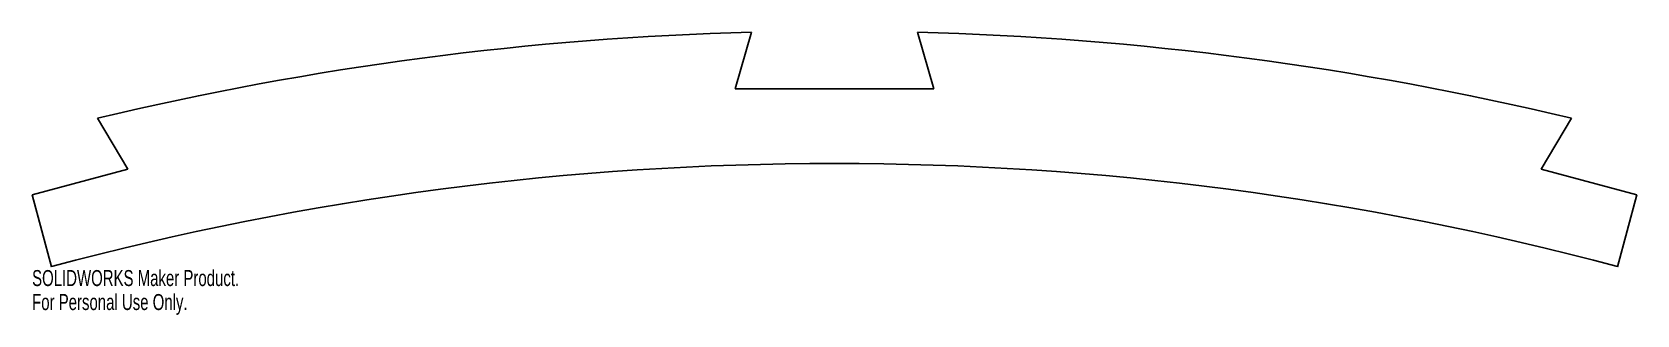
# Model space of a CAD drawing. Header units: millimetres. Extents: x -243 to 243, y 869 to 955.
import ezdxf

# ---------------------------------------------------------------- set-up
doc = ezdxf.new("R2010")
doc.units = ezdxf.units.MM
doc.styles.add('SLDTEXTSTYLE0', font='TXT', dxfattribs={"width": 0.7})

msp = doc.modelspace()

# ---------------------------------------------------------------- linework, layer by layer
at = {"color": 7, "linetype": 'Continuous', "lineweight": 25}
for p, q in [((-30, 937.5), (-25.09, 954.67)), ((30, 937.5), (25.09, 954.67)), ((-30, 937.5), (30, 937.5)), ((-213.67, 913.32), (-222.85, 928.64)), ((213.67, 913.32), (222.85, 928.64)), ((-242.64, 905.56), (-213.67, 913.32)), ((242.64, 905.56), (213.67, 913.32)), ((-236.82, 883.82), (-242.64, 905.56)), ((236.82, 883.82), (242.64, 905.56))]:
    msp.add_line(p, q, dxfattribs=at)
for radius, start, end in [(955, 91.50572, 103.49428), (955, 76.50572, 88.49428), (915, 75, 105)]:
    msp.add_arc((0, 0), radius, start, end, dxfattribs=at)

# ---------------------------------------------------------------- texts
at = {"color": 7, "linetype": 'Continuous', "char_height": 4.8336, "attachment_point": 1, "style": 'SLDTEXTSTYLE0'}
for s, insert in [('SOLIDWORKS Maker Product.', (-242.64, 882.8)), ('For Personal Use Only.', (-242.64, 875.55))]:
    msp.add_mtext(s, dxfattribs=dict(at, insert=insert))

doc.saveas('drawing.dxf')
